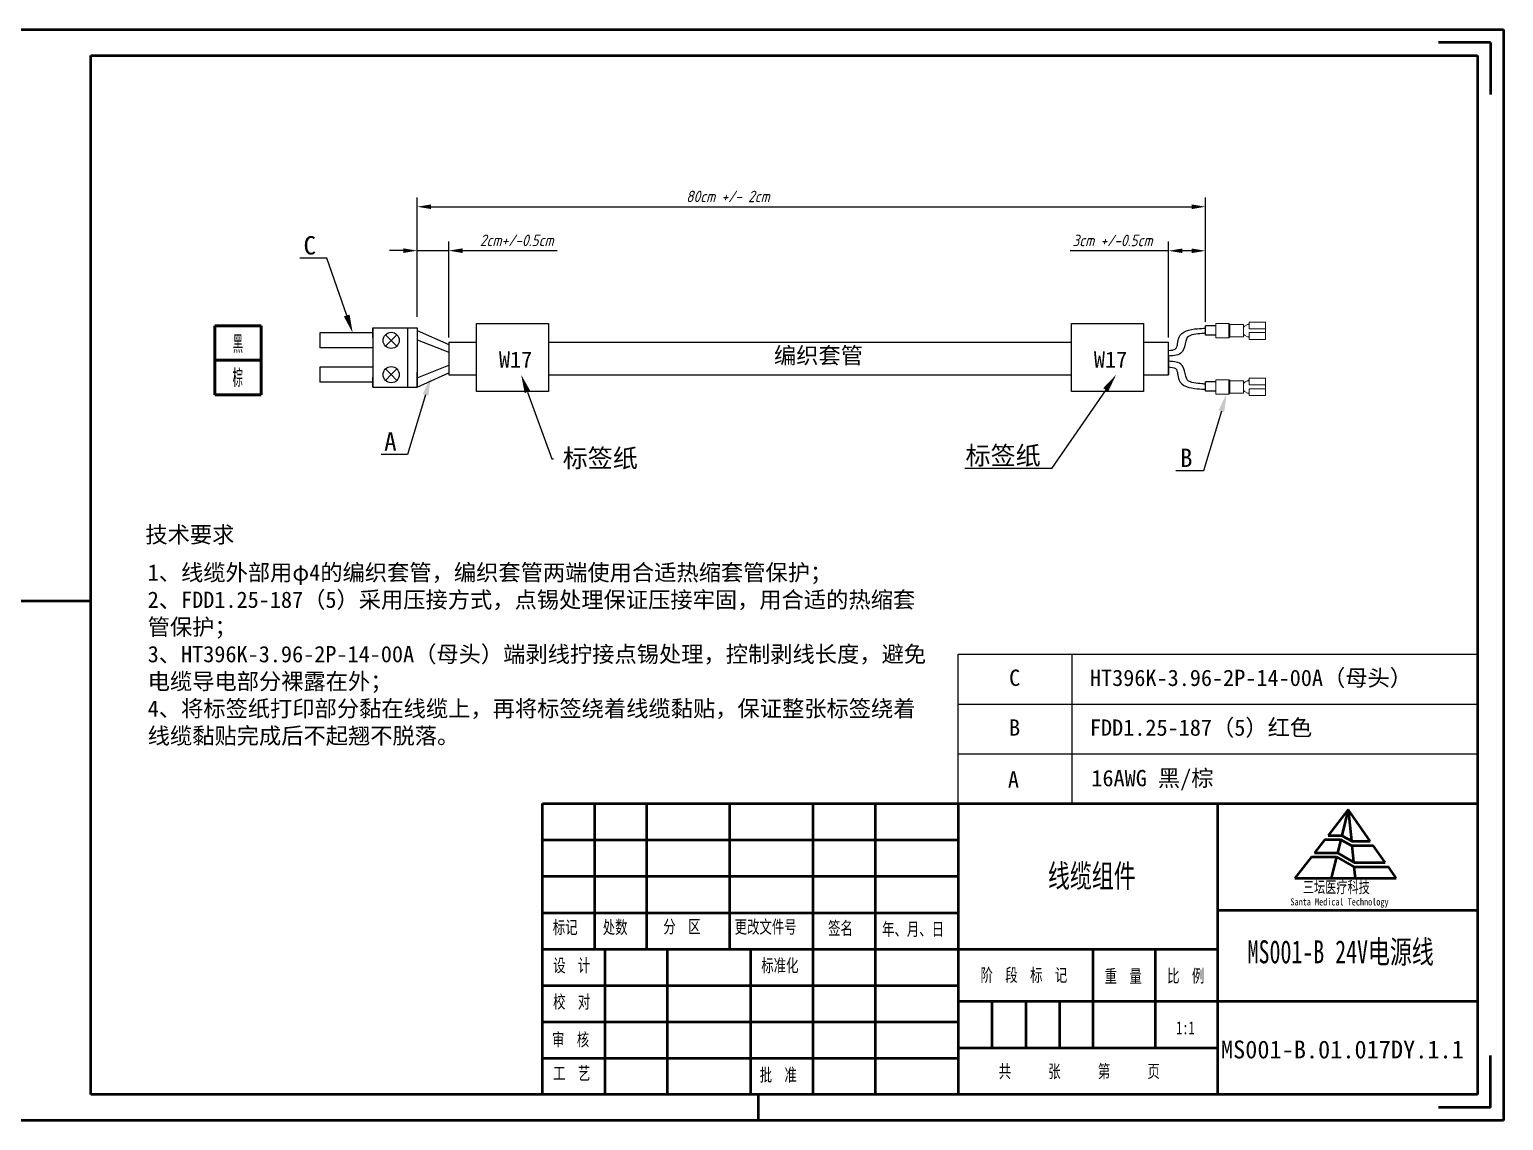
# Model space of a CAD drawing. Header units: millimetres. Extents: x 15931 to 18096, y 1463 to 3040.
# Drawn here: x 17399.3 to 17720, y 2257.1 to 2494.5 of the extents above; entities that cross this region are included whole.
import ezdxf
from ezdxf import colors
from ezdxf.entities.mleader import LeaderData, LeaderLine
from ezdxf.enums import TextEntityAlignment as Align
from ezdxf.math import Vec2, Vec3

# ---------------------------------------------------------------- set-up
doc = ezdxf.new("R2010")
doc.units = ezdxf.units.MM
doc.layers.add('7标注层', color=4, linetype='Continuous')
doc.layers.add('dim', color=82, linetype='Continuous', lineweight=9)
doc.layers.add('总内框线', color=7, linetype='Continuous', lineweight=50)
doc.styles.add('GB', font='gbeitc.shx', dxfattribs={"bigfont": 'gbcbig.shx'})
doc.styles.add('SLDTEXTSTYLE1', font='TXT', dxfattribs={"width": 0.7})
doc.styles.get("Standard").update_dxf_attribs({"font": 'simfang.ttf'})
doc.styles.add('TXT08', font='txt.shx', dxfattribs={"width": 0.8, "bigfont": 'gbcbig.shx'})
doc.dimstyles.new('GB', dxfattribs={"dimtxt": 2.5, "dimasz": 3, "dimexe": 2, "dimexo": 1, "dimgap": 1, "dimtad": 1, "dimtoh": 1, "dimdsep": 46, "dimtxsty": 'GB', "dimcen": 2.5, "dimclrd": 1, "dimclre": 3, "dimclrt": 6, "dimadec": 0, "dimazin": 0, "dimtfac": 1, "dimtmove": 0, "dimatfit": 3, "dimfxl": 4, "dimarcsym": 0})

# ---------------------------------------------------------------- blocks, each defined once
blk = doc.blocks.new('*D418')
at = {"color": 3, "lineweight": -2, "transparency": 16777216}
for p, q in [((17483.63, 2437.28), (17483.63, 2457.95)), ((17655.19, 2430.93), (17655.19, 2457.95))]:
    blk.add_line(p, q, dxfattribs=at)
at = {"color": 1, "lineweight": -2, "transparency": 16777216}
blk.add_line((17486.63, 2455.95), (17652.19, 2455.95), dxfattribs=at)
at = {"color": 1, "transparency": 16777216}
for points in [[(17486.63, 2456.45), (17486.63, 2455.45), (17483.63, 2455.95)], [(17652.19, 2456.45), (17652.19, 2455.45), (17655.19, 2455.95)]]:
    blk.add_solid(points, dxfattribs=at)
at = {"layer": 'Defpoints', "color": 0, "transparency": 16777216}
for p in [(17655.19, 2455.95), (17483.63, 2436.28), (17655.19, 2429.93)]:
    blk.add_point(p, dxfattribs=at)
at = {"color": 6, "transparency": 16777216, "insert": (17551.25, 2458.2), "char_height": 2.5, "attachment_point": 5, "style": 'GB'}
blk.add_mtext('80cm +/- 2cm', dxfattribs=at)
blk = doc.blocks.new('*D419')
at = {"color": 3, "lineweight": -2, "transparency": 16777216}
for p, q in [((17647.17, 2427.5), (17647.17, 2448.37)), ((17655.19, 2430.93), (17655.19, 2448.37))]:
    blk.add_line(p, q, dxfattribs=at)
at = {"color": 1, "lineweight": -2, "transparency": 16777216}
for p, q in [((17647.17, 2446.37), (17625.71, 2446.37)), ((17652.19, 2446.37), (17650.17, 2446.37))]:
    blk.add_line(p, q, dxfattribs=at)
at = {"color": 1, "transparency": 16777216}
for points in [[(17650.17, 2446.87), (17650.17, 2445.87), (17647.17, 2446.37)], [(17652.19, 2446.87), (17652.19, 2445.87), (17655.19, 2446.37)]]:
    blk.add_solid(points, dxfattribs=at)
at = {"layer": 'Defpoints', "color": 0, "transparency": 16777216}
for p in [(17647.17, 2446.37), (17655.19, 2429.93), (17647.17, 2426.5)]:
    blk.add_point(p, dxfattribs=at)
at = {"color": 6, "transparency": 16777216, "insert": (17634.94, 2448.62), "char_height": 2.5, "attachment_point": 5, "style": 'GB'}
blk.add_mtext('3cm +/-0.5cm', dxfattribs=at)
blk = doc.blocks.new('*D372')
at = {"layer": '7标注层', "color": 3, "lineweight": -2, "transparency": 16777216}
for p, q in [((17483.63, 2432.03), (17483.63, 2448.4)), ((17490.5, 2427.5), (17490.5, 2448.4))]:
    blk.add_line(p, q, dxfattribs=at)
at = {"layer": '7标注层', "color": 1, "lineweight": -2, "transparency": 16777216}
for p, q in [((17480.63, 2446.4), (17477.63, 2446.4)), ((17483.63, 2446.4), (17490.5, 2446.4)), ((17493.5, 2446.4), (17514.07, 2446.4))]:
    blk.add_line(p, q, dxfattribs=at)
at = {"layer": '7标注层', "color": 1, "transparency": 16777216}
for points in [[(17480.63, 2446.9), (17480.63, 2445.9), (17483.63, 2446.4)], [(17493.5, 2446.9), (17493.5, 2445.9), (17490.5, 2446.4)]]:
    blk.add_solid(points, dxfattribs=at)
at = {"layer": 'Defpoints', "color": 0, "transparency": 16777216}
for p in [(17490.5, 2446.4), (17483.63, 2431.03), (17490.5, 2426.5)]:
    blk.add_point(p, dxfattribs=at)
at = {"layer": '7标注层', "color": 6, "transparency": 16777216, "insert": (17505.29, 2448.65), "char_height": 2.5, "attachment_point": 5, "style": 'GB'}
blk.add_mtext('2cm+/-0.5cm', dxfattribs=at)

msp = doc.modelspace()

# ---------------------------------------------------------------- linework, layer by layer
at = {"color": 3, "lineweight": 60}
for p, q in [((17439.623, 2430.052), (17439.623, 2415.052)), ((17449.656, 2430.052), (17439.623, 2430.052)), ((17439.623, 2430.052), (17439.623, 2415.052)), ((17449.656, 2430.052), (17449.656, 2415.052)), ((17449.656, 2422.552), (17439.623, 2422.552)), ((17449.656, 2415.052), (17439.623, 2415.052))]:
    msp.add_line(p, q, dxfattribs=at)
for p, q in [((17473.989, 2428.51), (17462.476, 2428.51)), ((17462.476, 2428.51), (17462.476, 2426.303)), ((17462.476, 2428.51), (17462.476, 2425.251)), ((17473.989, 2429.576), (17473.989, 2416.728)), ((17473.989, 2429.576), (17483.632, 2429.576)), ((17473.989, 2427.444), (17473.989, 2429.576)), ((17481.488, 2429.576), (17481.488, 2416.728)), ((17483.632, 2429.576), (17483.632, 2416.728)), ((17483.632, 2429.576), (17483.632, 2423.152)), ((17483.632, 2429.576), (17483.632, 2426.364)), ((17483.632, 2429.062), (17490.499, 2425.994)), ((17657.467, 2430.05), (17655.187, 2430.05)), ((17655.187, 2428.049), (17655.187, 2430.05)), ((17473.989, 2425.251), (17462.476, 2425.251)), ((17477.973, 2426.88), (17476.732, 2428.122)), ((17477.973, 2426.88), (17476.732, 2425.639)), ((17477.973, 2426.88), (17479.215, 2428.122)), ((17477.973, 2426.88), (17479.215, 2425.639)), ((17483.632, 2427.034), (17490.499, 2424.293)), ((17490.499, 2426.505), (17496.525, 2426.505)), ((17490.499, 2426.505), (17490.499, 2422.895)), ((17512.221, 2426.505), (17567.441, 2426.505)), ((17567.441, 2426.505), (17626.004, 2426.505)), ((17599.452, 2426.505), (17626.004, 2426.505)), ((17641.7, 2426.505), (17647.171, 2426.505)), ((17647.171, 2419.384), (17647.171, 2426.505)), ((17657.467, 2428.049), (17655.187, 2428.049)), ((17656.379, 2428.049), (17655.879, 2428.049)), ((17483.632, 2423.152), (17483.632, 2416.728)), ((17490.499, 2422.895), (17490.499, 2419.384)), ((17647.171, 2423.458), (17647.171, 2422.332)), ((17647.171, 2422.895), (17647.171, 2419.384)), ((17462.476, 2421.053), (17462.476, 2417.794)), ((17473.989, 2421.053), (17462.476, 2421.053)), ((17473.989, 2416.728), (17473.989, 2418.86)), ((17477.973, 2419.424), (17476.732, 2420.665)), ((17477.973, 2419.424), (17476.732, 2418.182)), ((17477.973, 2419.424), (17479.215, 2420.665)), ((17477.973, 2419.424), (17479.215, 2418.182)), ((17483.632, 2418.757), (17490.499, 2421.497)), ((17483.632, 2416.728), (17483.632, 2419.94)), ((17483.632, 2416.728), (17490.499, 2419.796)), ((17490.499, 2419.384), (17496.525, 2419.384)), ((17512.221, 2419.384), (17564.636, 2419.384)), ((17564.636, 2419.384), (17626.004, 2419.384)), ((17599.452, 2419.384), (17626.004, 2419.384)), ((17641.7, 2419.384), (17647.171, 2419.384)), ((17473.989, 2417.794), (17462.476, 2417.794)), ((17473.989, 2416.728), (17483.632, 2416.728)), ((17657.484, 2417.835), (17655.203, 2417.835)), ((17655.203, 2415.834), (17655.203, 2417.835)), ((17657.484, 2415.834), (17655.203, 2415.834)), ((17656.396, 2415.834), (17655.896, 2415.834)), ((17601.359, 2326.097), (17601.359, 2358.581)), ((17601.359, 2358.581), (17714.438, 2358.581)), ((17626.157, 2326.097), (17626.157, 2358.581)), ((17601.359, 2347.753), (17714.438, 2347.753)), ((17601.359, 2347.753), (17714.438, 2347.753)), ((17601.359, 2336.925), (17714.438, 2336.925))]:
    msp.add_line(p, q)
at = {"linetype": 'Continuous', "lineweight": 15}
for p, q in [((17660.251, 2430.537), (17657.456, 2430.537)), ((17657.456, 2427.417), (17657.456, 2430.537)), ((17660.251, 2427.417), (17660.251, 2430.537)), ((17660.438, 2430.375), (17660.293, 2430.519)), ((17660.293, 2430.519), (17660.293, 2427.435)), ((17660.438, 2427.579), (17660.438, 2430.375)), ((17660.456, 2430.332), (17660.456, 2427.622)), ((17663.456, 2430.327), (17660.456, 2430.327)), ((17663.456, 2430.327), (17663.456, 2427.627)), ((17663.787, 2430.043), (17664.337, 2430.318)), ((17664.337, 2430.318), (17664.656, 2430.477)), ((17664.656, 2430.318), (17664.337, 2430.318)), ((17668.256, 2430.854), (17664.656, 2430.854)), ((17664.656, 2430.854), (17664.656, 2429.394)), ((17664.656, 2429.394), (17668.256, 2429.394)), ((17668.256, 2428.561), (17664.656, 2428.561)), ((17664.656, 2428.561), (17664.656, 2427.1)), ((17668.256, 2430.854), (17668.256, 2429.394)), ((17668.256, 2429.394), (17668.256, 2428.561)), ((17668.256, 2428.561), (17668.256, 2427.1)), ((17657.456, 2427.417), (17660.251, 2427.417)), ((17660.293, 2427.435), (17660.438, 2427.579)), ((17660.456, 2427.627), (17663.456, 2427.627)), ((17664.337, 2427.636), (17663.787, 2427.911)), ((17664.656, 2427.477), (17664.337, 2427.636)), ((17664.337, 2427.636), (17664.656, 2427.636)), ((17664.656, 2427.1), (17668.256, 2427.1)), ((17660.267, 2418.321), (17657.472, 2418.321)), ((17657.472, 2415.201), (17657.472, 2418.321)), ((17660.267, 2415.201), (17660.267, 2418.321)), ((17660.454, 2418.159), (17660.31, 2418.304)), ((17660.31, 2418.304), (17660.31, 2415.219)), ((17660.454, 2415.364), (17660.454, 2418.159)), ((17660.472, 2418.117), (17660.472, 2415.406)), ((17663.472, 2418.111), (17660.472, 2418.111)), ((17663.472, 2418.111), (17663.472, 2415.411)), ((17663.804, 2417.827), (17664.353, 2418.102)), ((17664.353, 2415.421), (17663.804, 2415.696)), ((17664.353, 2418.102), (17664.672, 2418.261)), ((17664.672, 2418.102), (17664.353, 2418.102)), ((17668.272, 2418.638), (17664.672, 2418.638)), ((17664.672, 2418.638), (17664.672, 2417.178)), ((17664.672, 2417.178), (17668.272, 2417.178)), ((17668.272, 2416.345), (17664.672, 2416.345)), ((17664.672, 2416.345), (17664.672, 2414.885)), ((17668.272, 2418.638), (17668.272, 2417.178)), ((17668.272, 2417.178), (17668.272, 2416.345)), ((17668.272, 2416.345), (17668.272, 2414.885)), ((17657.472, 2415.201), (17660.267, 2415.201)), ((17660.31, 2415.219), (17660.454, 2415.364)), ((17660.472, 2415.411), (17663.472, 2415.411)), ((17664.672, 2415.261), (17664.353, 2415.421)), ((17664.353, 2415.421), (17664.672, 2415.421)), ((17664.672, 2414.885), (17668.272, 2414.885))]:
    msp.add_line(p, q, dxfattribs=at)
for points in [[(17496.525, 2430.518), (17512.221, 2430.518), (17512.221, 2415.776), (17496.525, 2415.776)], [(17626.004, 2430.518), (17641.7, 2430.518), (17641.7, 2415.776), (17626.004, 2415.776)]]:
    msp.add_lwpolyline(points, close=True)
for centre in [(17477.973, 2426.88), (17477.973, 2419.424)]:
    msp.add_circle(centre, 1.756)
for centre, radius, start, end in [((17660.251, 2430.477), 0.06, 45, 90), ((17660.396, 2430.332), 0.06, 0, 45), ((17664.056, 2429.506), 0.6, 116.56505, 180), ((17664.056, 2428.448), 0.6, 180, 243.43495), ((17660.251, 2427.477), 0.06, 270, 315), ((17660.396, 2427.622), 0.06, 315, 0), ((17660.267, 2418.261), 0.06, 45, 90), ((17660.412, 2418.117), 0.06, 0, 45), ((17664.072, 2417.291), 0.6, 116.56505, 180), ((17664.072, 2416.232), 0.6, 180, 243.43495), ((17660.267, 2415.261), 0.06, 270, 315), ((17660.412, 2415.406), 0.06, 315, 0)]:
    msp.add_arc(centre, radius, start, end, dxfattribs=at)
for points, knots in [([(17647.171, 2424.697), (17647.756, 2424.733), (17649.33, 2424.828), (17648.945, 2427.465), (17651.113, 2429.441), (17655.187, 2429.52), (17655.187, 2429.52), (17655.187, 2429.52)], [0, 0, 0, 0, 1.5407399, 4.1442688, 5.9136677, 8.8381667, 9.746283, 9.746283, 9.746283, 9.746283]), ([(17655.119, 2428.428), (17655.119, 2428.428), (17655.119, 2428.428), (17651.496, 2428.152), (17650.871, 2427.091), (17650.376, 2423.629), (17648.322, 2423.519), (17647.171, 2423.458)], [17.083488, 17.083488, 17.083488, 17.083488, 18.3219143, 21.2932354, 23.5180235, 25.6945401, 28.4690509, 28.4690509, 28.4690509, 28.4690509]), ([(17655.119, 2417.363), (17655.119, 2417.363), (17655.119, 2417.363), (17651.497, 2417.638), (17650.871, 2418.699), (17650.376, 2422.161), (17648.322, 2422.271), (17647.171, 2422.332)], [17.083488, 17.083488, 17.083488, 17.083488, 18.3219143, 21.2932354, 23.5180235, 25.6945401, 28.4690509, 28.4690509, 28.4690509, 28.4690509]), ([(17647.171, 2421.093), (17647.756, 2421.057), (17649.33, 2420.962), (17648.946, 2418.325), (17651.113, 2416.349), (17655.187, 2416.27), (17655.187, 2416.27), (17655.187, 2416.27)], [0, 0, 0, 0, 1.5407399, 4.1442688, 5.9136677, 8.8381667, 9.746283, 9.746283, 9.746283, 9.746283])]:
    msp.add_open_spline(points, degree=3, knots=knots)
at = {"layer": '总内框线', "color": 4}
for p, q in [((17384.331, 2494.519), (17720.045, 2494.519)), ((17720.045, 2494.519), (17720.045, 2257.146)), ((17720.045, 2257.146), (17384.331, 2257.146))]:
    msp.add_line(p, q, dxfattribs=at)
at = {"layer": '总内框线'}
for p, q in [((17717.235, 2491.7), (17705.931, 2491.7)), ((17717.235, 2491.7), (17717.235, 2480.396)), ((17412.59, 2488.868), (17714.394, 2488.868)), ((17412.59, 2262.798), (17412.59, 2488.868)), ((17714.394, 2488.868), (17714.394, 2262.798)), ((17384.331, 2370.181), (17412.59, 2370.181)), ((17510.931, 2326.097), (17714.394, 2326.097)), ((17510.931, 2262.798), (17510.931, 2326.097)), ((17522.234, 2326.097), (17522.234, 2294.448)), ((17533.538, 2326.097), (17533.538, 2294.448)), ((17551.623, 2326.097), (17551.623, 2294.448)), ((17569.709, 2326.097), (17569.709, 2294.448)), ((17583.273, 2326.097), (17583.273, 2262.798)), ((17601.359, 2326.097), (17601.359, 2262.798)), ((17657.876, 2262.798), (17657.876, 2326.097)), ((17714.394, 2326.097), (17714.394, 2262.798)), ((17510.931, 2318.185), (17601.359, 2318.185)), ((17510.931, 2310.272), (17601.359, 2310.272)), ((17510.931, 2302.36), (17601.359, 2302.36)), ((17657.876, 2302.925), (17714.394, 2302.925)), ((17510.931, 2294.448), (17657.876, 2294.448)), ((17524.495, 2294.448), (17524.495, 2262.798)), ((17538.059, 2294.448), (17538.059, 2262.798)), ((17556.145, 2294.448), (17556.145, 2262.798)), ((17569.709, 2294.448), (17569.709, 2262.798)), ((17630.748, 2272.971), (17630.748, 2294.448)), ((17644.312, 2272.971), (17644.312, 2294.448)), ((17510.931, 2286.535), (17601.359, 2286.535)), ((17601.359, 2283.144), (17657.876, 2283.144)), ((17608.706, 2283.144), (17608.706, 2272.971)), ((17616.053, 2283.144), (17616.053, 2272.971)), ((17623.4, 2283.144), (17623.4, 2272.971)), ((17657.876, 2283.144), (17714.394, 2283.144)), ((17510.931, 2278.623), (17601.359, 2278.623)), ((17601.359, 2272.971), (17657.876, 2272.971)), ((17717.235, 2259.966), (17717.235, 2271.269)), ((17510.931, 2270.71), (17601.359, 2270.71)), ((17714.394, 2262.798), (17412.59, 2262.798)), ((17714.394, 2262.798), (17510.931, 2262.798)), ((17557.84, 2262.798), (17557.84, 2257.146)), ((17717.235, 2259.966), (17705.931, 2259.966))]:
    msp.add_line(p, q, dxfattribs=at)
at = {"layer": '总内框线', "color": 1}
for p, q in [((17686.248, 2324.809), (17681.852, 2319.172)), ((17686.248, 2324.809), (17684.842, 2319.146)), ((17691.06, 2317.932), (17686.248, 2324.809)), ((17686.248, 2324.809), (17686.927, 2318.01)), ((17681.14, 2318.258), (17678.877, 2315.356)), ((17681.14, 2318.258), (17684.58, 2318.258)), ((17681.852, 2319.172), (17684.794, 2319.172)), ((17684.616, 2318.239), (17683.899, 2315.352)), ((17684.58, 2318.258), (17686.986, 2317.014)), ((17684.794, 2319.172), (17687.072, 2317.932)), ((17686.986, 2317.014), (17691.702, 2317.014)), ((17687.027, 2317.014), (17687.392, 2313.357)), ((17687.072, 2317.932), (17691.06, 2317.932)), ((17694.31, 2313.286), (17691.702, 2317.014)), ((17678.231, 2314.527), (17674.621, 2309.897)), ((17678.231, 2314.527), (17683.667, 2314.527)), ((17678.877, 2315.356), (17683.892, 2315.356)), ((17683.691, 2314.513), (17682.544, 2309.897)), ((17683.667, 2314.527), (17687.469, 2312.324)), ((17683.892, 2315.356), (17687.518, 2313.286)), ((17687.518, 2313.286), (17694.31, 2313.286)), ((17674.621, 2309.897), (17696.681, 2309.897)), ((17687.469, 2312.324), (17694.983, 2312.324)), ((17687.495, 2312.324), (17687.738, 2309.897)), ((17696.681, 2309.897), (17694.983, 2312.324))]:
    msp.add_line(p, q, dxfattribs=at)

# ---------------------------------------------------------------- texts
at = {"layer": 'dim', "color": 6, "style": 'TXT08', "width": 0.8}
for s, p in [('黑', (17444.63, 2426.15)), ('棕', (17444.581, 2418.891))]:
    msp.add_text(s, height=3.853, dxfattribs=at).set_placement(p, align=Align.MIDDLE)
at = {"layer": '总内框线', "color": 6, "attachment_point": 1}
for s, insert, char_height, width, style in [('{\\fSimSun|b0|i0|c134|p2;编织套管}', (17561.272, 2425.372), 3.55114, 132.12967, 'GB'), ('{\\fSimSun|b0|i0|c134|p54;W17}', (17501.418, 2424.467), 3.55114, 132.12967, 'GB'), ('{\\fSimSun|b0|i0|c134|p54;W17}', (17630.897, 2424.467), 3.55114, 132.12967, 'GB'), ('{\\fSimSun|b0|i0|c134|p2;技术要求}', (17424.465, 2386.392), 3.55114, 132.12967, 'GB'), ('{\\fSimSun|b0|i0|c134|p54;1、线缆外部用φ4的编织套管，编织套管两端使用合适热缩套管保护；\\P2、FDD1.25-187（5）采用压接方式，点锡处理保证压接牢固，用合适的热缩套管保护；\\P3、HT396K-3.96-2P-14-00A（母头）端剥线拧接点锡处理，控制剥线长度，避免电缆导电部分裸露在外；\\P4、将标签纸打印部分黏在线缆上，再将标签绕着线缆黏贴，保证整张标签绕着线缆黏贴完成后不起翘不脱落。}', (17424.977, 2378.152), 3.55114, 169.10438, 'GB'), ('{\\fSimSun|b0|i0|c134|p2;C}', (17612.44, 2355.252), 3.55114, 8.0267, 'GB'), ('{\\fSimSun|b0|i0|c134|p2;HT396K-3.96-2P-14-00A（母头）}', (17630.034, 2355.234), 3.55114, 72.25003, 'GB'), ('{\\fSimSun|b0|i0|c134|p2;B}', (17612.44, 2344.424), 3.55114, 8.0267, 'GB'), ('{\\fSimSun|b0|i0|c134|p54;FDD1.25-187（5）红色}', (17630.034, 2344.407), 3.55114, 58.52068, 'GB'), ('{\\fSimSun|b0|i0|c134|p2;A}', (17612.182, 2333.123), 3.55114, 8.0267, 'GB'), ('{\\fSimSun|b0|i0|c134|p2;16AWG 黑/棕 }', (17630.343, 2333.42), 3.55114, 72.62683, 'GB'), ('{\\fSimSun|b0|i0|c134|p2;线缆组件}', (17620.903, 2312.872), 5, 94.62992, 'SLDTEXTSTYLE1'), ('{\\fSimSun|b0|i0|c134|p2;标记}', (17513.14, 2300.597), 2.82588, 105.14436, 'SLDTEXTSTYLE1'), ('{\\fSimSun|b0|i0|c134|p2;处数}', (17524.015, 2300.614), 2.82588, 105.14436, 'SLDTEXTSTYLE1'), ('{\\fSimSun|b0|i0|c134|p2;分\u3000区}', (17537.196, 2300.754), 2.82588, 105.14436, 'SLDTEXTSTYLE1'), ('{\\fSimSun|b0|i0|c134|p2;更改文件号}', (17552.722, 2300.693), 2.82588, 105.14436, 'SLDTEXTSTYLE1'), ('{\\fSimSun|b0|i0|c134|p2;签名}', (17573.05, 2300.401), 2.82588, 105.14436, 'SLDTEXTSTYLE1'), ('{\\fSimSun|b0|i0|c134|p2;年、月、日}', (17584.8, 2300.182), 2.82588, 105.14436, 'SLDTEXTSTYLE1'), ('{\\fSimSun|b0|i0|c134|p54;MS001-B 24V电源线}', (17664.359, 2296.348), 5, 94.62992, 'SLDTEXTSTYLE1'), ('{\\fSimSun|b0|i0|c134|p2;设\u3000计}', (17513.207, 2292.3), 2.82588, 105.14436, 'SLDTEXTSTYLE1'), ('{\\fSimSun|b0|i0|c134|p2;标准化}', (17558.505, 2292.283), 2.82588, 105.14436, 'SLDTEXTSTYLE1'), ('{\\fSimSun|b0|i0|c134|p2;阶\u3000段\u3000标\u3000记}', (17606.224, 2290.212), 2.82588, 105.14436, 'SLDTEXTSTYLE1'), ('{\\fSimSun|b0|i0|c134|p2;重\u3000量}', (17633.22, 2289.953), 2.82588, 105.14436, 'SLDTEXTSTYLE1'), ('{\\fSimSun|b0|i0|c134|p2;比\u3000例}', (17646.842, 2290.032), 2.82588, 105.14436, 'SLDTEXTSTYLE1'), ('{\\fSimSun|b0|i0|c134|p2;校  对}', (17513.207, 2284.387), 2.82588, 105.14436, 'SLDTEXTSTYLE1'), ('{\\fSimSun|b0|i0|c134|p2;1:1}', (17648.805, 2278.728), 2.82588, 105.14436, 'SLDTEXTSTYLE1'), ('{\\fSimSun|b0|i0|c134|p2;审\u3000核}', (17512.977, 2276.171), 2.82588, 105.14436, 'SLDTEXTSTYLE1'), ('{\\fSimSun|b0|i0|c134|p54;\\W1;MS001-B.01.017DY.1.1}', (17658.548, 2274.543), 3.88422, 60.21792, 'SLDTEXTSTYLE1'), ('{\\fSimSun|b0|i0|c134|p2;工\u3000艺}', (17513.207, 2268.84), 2.82588, 105.14436, 'SLDTEXTSTYLE1'), ('{\\fSimSun|b0|i0|c134|p2;批\u3000准}', (17558.159, 2268.48), 2.82588, 105.14436, 'SLDTEXTSTYLE1'), ('{\\fSimSun|b0|i0|c134|p2;共\u3000\u3000\u3000张\u3000\u3000\u3000第\u3000\u3000\u3000页}', (17610.172, 2269.272), 2.82588, 105.14436, 'SLDTEXTSTYLE1')]:
    msp.add_mtext(s, dxfattribs=dict(at, insert=insert, char_height=char_height, width=width, style=style))
at = {"layer": '总内框线', "color": 5, "insert": (17676.377, 2309.198), "char_height": 2.54329, "width": 94.62992, "attachment_point": 1, "style": 'SLDTEXTSTYLE1'}
msp.add_mtext('{\\fSimSun|b0|i0|c134|p2;三坛医疗科技}', dxfattribs=at)
at = {"layer": '总内框线', "color": 5, "insert": (17673.679, 2305.495), "char_height": 1.55649, "attachment_point": 1, "style": 'SLDTEXTSTYLE1'}
msp.add_mtext('Santa Medical Technology', dxfattribs=at)

# ---------------------------------------------------------------- dimensions: what is measured, and where the dimension line sits
dim = msp.add_linear_dim(base=(17655.187, 2455.948), p1=(17483.632, 2436.279), p2=(17655.187, 2429.926), text='80cm +/- 2cm', dimstyle='GB', override={"dimscale": 0, "dimtix": 0, "dimtofl": 1, "dimtmove": 0, "dimatfit": 3})
dim.commit()
dim.dimension.update_dxf_attribs({"geometry": '*D418', "text_midpoint": (17551.249, 2455.948), "dimtype": 160})
dim = msp.add_linear_dim(base=(17647.171, 2446.372), p1=(17655.187, 2429.926), p2=(17647.171, 2426.505), text='3cm +/-0.5cm', dimstyle='GB', override={"dimscale": 0, "dimtix": 0, "dimtofl": 1, "dimtmove": 0, "dimatfit": 3})
dim.commit()
dim.dimension.update_dxf_attribs({"geometry": '*D419', "text_midpoint": (17634.942, 2448.622)})
at = {"layer": '7标注层'}
dim = msp.add_linear_dim(base=(17490.499, 2446.397), p1=(17483.632, 2431.025), p2=(17490.499, 2426.505), text='2cm+/-0.5cm', dimstyle='GB', dxfattribs=at)
dim.commit()
dim.dimension.update_dxf_attribs({"geometry": '*D372', "text_midpoint": (17505.286, 2448.647)})

# ---------------------------------------------------------------- leaders
ml = msp.add_multileader_mtext('Standard')
ml.set_content('C', color=256)
ml.set_leader_properties()
ml.build(insert=Vec2(0, 0))
ml.multileader.update_dxf_attribs({"text_right_attachment_type": 6, "dogleg_length": 0.36})
ctx = ml.context
ctx.base_point, ctx.plane_origin = Vec3(17457.078, 2447.524), Vec3(17466.347, 2434.209)
ctx.right_attachment, ctx.text_align_type = 6, 2
notes = []
notes.append((ctx, [(0, (1, 1, 0), (17463.975, 2444.758), (-1, 0), 0.36, [(0, [(17469.597, 2428.51)], 0, [])])]))
ctx.mtext.insert, ctx.mtext.alignment, ctx.mtext.flow_direction = Vec3(17461.615, 2449.558), 3, 5
ml = msp.add_multileader_mtext('Standard')
ml.set_content('A', color=256)
ml.set_leader_properties()
ml.build(insert=Vec2(0, 0))
ml.multileader.update_dxf_attribs({"text_right_attachment_type": 6, "dogleg_length": 0.36})
ctx = ml.context
ctx.base_point, ctx.plane_origin = Vec3(17474.394, 2404.868), Vec3(17486.591, 2434.304)
ctx.right_attachment, ctx.text_align_type = 6, 2
notes.append((ctx, [(0, (1, 1, 0), (17481.52, 2402.068), (-1, 0), 0.36, [(0, [(17486.591, 2418.832)], 0, [])])]))
ctx.mtext.insert, ctx.mtext.alignment, ctx.mtext.flow_direction = Vec3(17479.16, 2406.868), 3, 5
ml = msp.add_multileader_mtext('Standard')
ml.set_content('标签纸', color=256)
ml.set_leader_properties()
ml.build(insert=Vec2(0, 0))
ml.multileader.update_dxf_attribs({"text_right_attachment_type": 6, "dogleg_length": 0.36})
ctx = ml.context
ctx.base_point, ctx.plane_origin = Vec3(17513.29, 2401.141), Vec3(17506.261, 2430.065)
ctx.right_attachment = 6
notes.append((ctx, [(1, (1, 1, 0), (17512.93, 2401.141), (1, 0), 0.36, [(0, [(17506.261, 2419.403)], 0, [])])]))
ctx.mtext.insert, ctx.mtext.flow_direction = Vec3(17515.29, 2403.251), 5
ml = msp.add_multileader_mtext('Standard')
ml.set_content('标签纸', color=256)
ml.set_leader_properties()
ml.build(insert=Vec2(0, 0))
ml.multileader.update_dxf_attribs({"text_right_attachment_type": 6, "dogleg_length": 0.36})
ctx = ml.context
ctx.base_point, ctx.plane_origin = Vec3(17600.624, 2401.511), Vec3(17635.74, 2430.065)
ctx.right_attachment, ctx.text_align_type = 6, 2
notes.append((ctx, [(0, (1, 1, 0), (17621.693, 2399.031), (-1, 0), 0.36, [(0, [(17635.74, 2419.403)], 0, [])])]))
ctx.mtext.insert, ctx.mtext.alignment, ctx.mtext.flow_direction = Vec3(17619.333, 2403.831), 3, 5
ml = msp.add_multileader_mtext('Standard')
ml.set_content('B', color=256)
ml.set_leader_properties()
ml.build(insert=Vec2(0, 0))
ml.multileader.update_dxf_attribs({"text_right_attachment_type": 6, "dogleg_length": 0.36})
ctx = ml.context
ctx.base_point, ctx.plane_origin = Vec3(17647.697, 2401.326), Vec3(17659.795, 2430.762)
ctx.right_attachment, ctx.text_align_type = 6, 2
notes.append((ctx, [(0, (1, 1, 0), (17654.723, 2398.526), (-1, 0), 0.36, [(0, [(17659.795, 2415.291)], 0, [])])]))
ctx.mtext.insert, ctx.mtext.alignment, ctx.mtext.flow_direction = Vec3(17652.363, 2403.326), 3, 5
for ctx, leaders in notes:
    for number, flags, end, landing, length, lines in leaders:
        leader = LeaderData()
        leader.index, (leader.has_last_leader_line, leader.has_dogleg_vector, leader.attachment_direction) = number, flags
        leader.last_leader_point, leader.dogleg_vector, leader.dogleg_length = Vec3(end), Vec3(landing), length
        for number, points, colour, breaks in lines:
            line = LeaderLine()
            line.index, line.vertices, line.color, line.breaks = number, Vec3.list(points), colors.encode_raw_color(colour), breaks
            leader.lines.append(line)
        ctx.leaders.append(leader)

doc.saveas('drawing.dxf')
